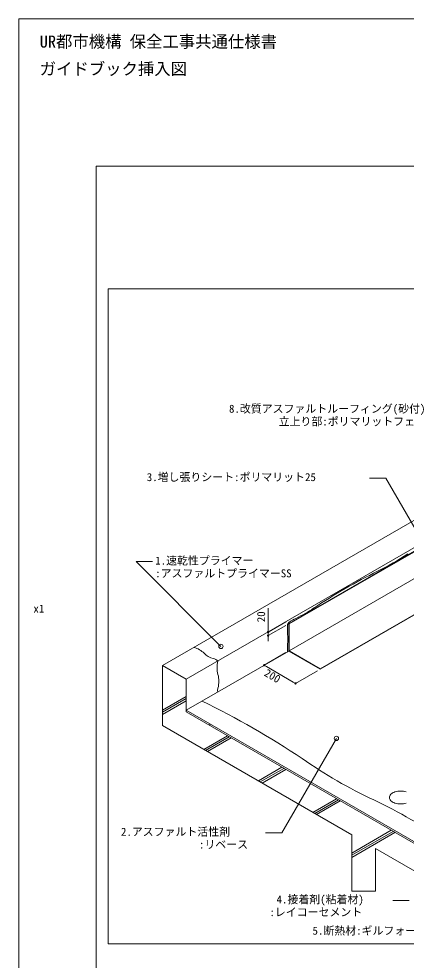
# Model space of a CAD drawing. Units: millimetres, scale not verified. Extents: x -1463 to 4837, y -4455 to 4455.
# Drawn here: x -1463 to 666, y -719 to 4455 of the extents above; entities that cross this region are included whole.
import ezdxf
from ezdxf.enums import TextEntityAlignment as Align

# ---------------------------------------------------------------- set-up
doc = ezdxf.new("R2010")
doc.units = ezdxf.units.MM
doc.header["$LTSCALE"] = 10
for name, color, linetype, lineweight in [('0-0_0', 7, 'Continuous', 18), ('0-1_WAKU', 7, 'Continuous', 18), ('0-3_KUTAI', 3, 'Continuous', 18), ('0-4_BOUSUI', 1, 'Continuous', 18), ('0-5_MOJI', 7, 'Continuous', 18), ('0-6_HATCH', 9, 'Continuous', 18), ('0-7_sunpo', 7, 'Continuous', 18), ('0-A_BOUSUI3', 6, 'Continuous', 18)]:
    doc.layers.add(name, color=color, linetype=linetype, lineweight=lineweight)
doc.styles.add('ＭＳ ゴシック', font='')
doc.styles.get('ＭＳ ゴシック').set_extended_font_data('MS Gothic')

msp = doc.modelspace()

# ---------------------------------------------------------------- linework, layer by layer
at = {"layer": '0-0_0'}
for p, q in [((-93.28, 1092.06), (-93.28, 1099.56)), ((-93.28, 1080.81), (-93.28, 1088.31)), ((-93.28, 1068.31), (-93.28, 1060.81)), ((-93.28, 1057.06), (-93.28, 1049.56)), ((-118.18, 903.93), (-111.68, 900.18)), ((-108.43, 898.31), (-101.94, 894.56)), ((51.78, 805.81), (45.29, 809.56)), ((61.52, 800.18), (55.03, 803.93)), ((366.48, -338.98), (496.39, -338.98))]:
    msp.add_line(p, q, dxfattribs=at)
for points in [[(-1463.25, -4455), (4836.75, -4455), (4836.75, 4455), (-1463.25, 4455)], [(-972.75, -630), (4427.25, -630), (4427.25, 2970), (-972.75, 2970)]]:
    msp.add_lwpolyline(points, close=True, dxfattribs=at)
for centre in [(-93.28, 1084.56), (-93.28, 1064.56), (-114.93, 902.06), (58.28, 802.06)]:
    msp.add_circle(centre, 3.75, dxfattribs=at)
at = {"layer": '0-1_WAKU'}
msp.add_lwpolyline([(-1037.25, 3645), (4491.75, 3645), (4491.75, -3825), (-1037.25, -3825)], close=True, dxfattribs=at)
at = {"layer": '0-3_KUTAI'}
msp.add_line((-542.84, 825), (1319.11, 1900), dxfattribs=at)
for points in [[(1665.52, -630), (-542.84, 645), (-542.84, 825), (-672.75, 900), (-672.75, 570), (366.48, -30), (366.48, -338.98)], [(496.39, -338.98), (496.39, -105), (1405.71, -630)]]:
    msp.add_lwpolyline(points, dxfattribs=at)
at = {"layer": '0-4_BOUSUI'}
for p, q in [((-672.75, 900), (1712.29, 2277)), ((20.07, 1130), (1319.11, 1880)), ((22.24, 1128.75), (1321.28, 1878.75)), ((22.24, 981.25), (1061.47, 1581.25)), ((193.28, 882.5), (1232.51, 1482.5)), ((193.28, 880), (1232.51, 1480)), ((20.07, 1130), (22.24, 1128.75)), ((20.07, 980), (20.07, 1130)), ((-542.84, 655), (20.07, 980)), ((193.28, 880), (193.28, 882.5)), ((-542.84, 655), (1682.84, -630)), ((-412.94, 570), (-412.94, 580))]:
    msp.add_line(p, q, dxfattribs=at)
for points in [[(193.28, 882.5), (22.24, 981.25), (22.24, 1128.75)], [(193.28, 880), (20.07, 980), (11.41, 975)]]:
    msp.add_lwpolyline(points, dxfattribs=at)
for centre, radius, start, end in [((-531.34, 883.84), 120.43, 44.07559, 74.69153), ((-368.64, 1041.37), 106.03, 224.07559, 255.92441), ((-408.11, 883.96), 56.26, 46.85185, 75.92441), ((-225.02, 890.26), 148.73, 166.49028, 195.23469), ((-505.04, 814), 141.48, 344.76531, 15.23469), ((-320.76, 763.45), 49.61, 164.36339, 189.80413), ((-2474.9, -3444.67), 4614.62, 56.16812, 64.05885), ((1634.57, 2602.49), 2696.98, 235.17327, 244.82673), ((632.77, 119.39), 90.8, 98.4225, 108.47645), ((634.79, 107.57), 102.79, 89.91198, 98.57049), ((634.87, 104.3), 106.06, 81.56327, 89.95426), ((637.2, 119.7), 90.47, 71.50548, 81.59557), ((-676.2, -2314.09), 2735.55, 55.17327, 64.82673), ((595.24, 174.9), 21.53, 155.18299, 179.73157), ((595.32, 175.12), 21.6, 180.31103, 204.77441), ((602.97, 171.14), 30.12, 133.82578, 154.85996), ((603.06, 178.93), 30.23, 205.17845, 226.13581), ((614.84, 190.97), 47.08, 225.95476, 240.48703), ((614.5, 159.49), 46.51, 119.4236, 134.13461), ((626.02, 139.53), 69.55, 108.45497, 119.61063), ((625.96, 210.34), 69.41, 240.37751, 251.5569), ((632.7, 230.3), 90.47, 251.50548, 261.59557), ((635.04, 245.71), 106.06, 261.56327, 269.95426), ((635.11, 242.43), 102.79, 269.91198, 278.57049), ((637.13, 230.61), 90.8, 278.4225, 288.47645)]:
    msp.add_arc(centre, radius, start, end, dxfattribs=at)
at = {"layer": '0-5_MOJI'}
for p, q in [((463.61, 1930.94), (553.61, 1930.94)), ((890.67, 1347.15), (553.61, 1930.94)), ((-728.55, 1471.89), (-818.55, 1471.89)), ((-352.41, 1005.75), (-818.55, 1471.89)), ((282.17, 499.95), (-17.2, -18.57)), ((-107.2, -18.57), (-17.2, -18.57)), ((592.05, -390.37), (682.05, -390.37))]:
    msp.add_line(p, q, dxfattribs=at)
for centre in [(-352.41, 1005.75), (282.17, 499.95)]:
    msp.add_circle(centre, 12, dxfattribs=at)
at = {"layer": '0-6_HATCH'}
for p, q in [((-672.75, 655.28), (-542.84, 730.28)), ((-672.75, 643.44), (-542.84, 718.44)), ((-672.75, 631.61), (-542.84, 706.61)), ((-446.6, 439.44), (-316.7, 514.44)), ((-436.35, 433.52), (-306.45, 508.52)), ((-426.1, 427.6), (-296.19, 502.6)), ((-146.6, 266.23), (-16.7, 341.23)), ((-136.35, 260.31), (-6.45, 335.31)), ((-126.1, 254.39), (3.81, 329.39)), ((153.4, 93.03), (283.3, 168.03)), ((163.65, 87.11), (293.55, 162.11)), ((173.9, 81.19), (303.81, 156.19)), ((366.48, -130.36), (583.3, -5.18)), ((366.48, -142.2), (593.55, -11.1)), ((366.48, -154.04), (603.81, -17.02))]:
    msp.add_line(p, q, dxfattribs=at)
at = {"layer": '0-7_sunpo'}
for p, q in [((5.07, 1141.34), (-93.28, 1084.56)), ((5.07, 1121.34), (-93.28, 1064.56)), ((-93.28, 1099.56), (-93.28, 1114.56)), ((-93.28, 1084.56), (-93.28, 1064.56)), ((-93.28, 1049.56), (-93.28, 1034.56)), ((5.07, 971.34), (-114.93, 902.06)), ((-101.94, 894.56), (45.29, 809.56)), ((178.28, 871.34), (58.28, 802.06))]:
    msp.add_line(p, q, dxfattribs=at)
msp.add_lwpolyline([(-93.28, 1216.33), (-93.28, 1084.56), (-93.28, 1064.56)], dxfattribs=at)
at = {"layer": '0-A_BOUSUI3'}
for centre, radius, start, end in [((-137.66, 2731.43), 1463.23, 296.22672, 303.77328), ((1867.03, -1337.86), 3073.07, 116.22672, 123.77328), ((-322.01, 1935.4), 864.71, 296.22672, 303.77328), ((210.87, 853.72), 341.1, 116.22672, 123.77328), ((417.36, 1098.66), 403.93, 176.22672, 183.77328), ((29.97, 1124.21), 15.69, 123.77328, 176.22672), ((-394.22, 1045.14), 409.42, 356.22672, 3.77328), ((404.91, 992.44), 391.44, 176.22672, 182.35135)]:
    msp.add_arc(centre, radius, start, end, dxfattribs=at)

# ---------------------------------------------------------------- texts
at = {"layer": '0-0_0', "style": 'ＭＳ ゴシック'}
msp.add_text('x1', height=43.99, dxfattribs=at).set_placement((-1383.24, 1177.95), align=Align.BOTTOM_LEFT)
at = {"layer": '0-5_MOJI', "style": 'ＭＳ ゴシック'}
for s, height, p in [('UR都市機構 保全工事共通仕様書', 65.98, (-1348.6, 4277.26)), ('ガイドブック挿入図', 65.98, (-1348.6, 4127.26)), ('8.改質アスファルトルーフィング(砂付)', 43.99, (-308, 2276.78)), ('立上り部:ポリマリットフェース', 43.99, (-35.11, 2206.78)), ('3.増し張りシート:ポリマリット25', 43.99, (-759.92, 1900.94)), ('1.速乾性プライマー', 43.99, (-713.55, 1441.89)), (':アスファルトプライマーSS', 43.99, (-713.55, 1371.89)), ('2.アスファルト活性剤', 43.99, (-901.89, -48.57)), (':リベース', 43.99, (-473.06, -118.57)), ('4.接着剤(粘着材)', 43.99, (-46.7, -420.37)), (':レイコーセメント', 43.99, (-85.69, -490.37)), ('5.断熱材:ギルフォーム', 43.99, (151.02, -592.12))]:
    msp.add_text(s, height=height, dxfattribs=at).set_placement(p, align=Align.BOTTOM_LEFT)
at = {"layer": '0-7_sunpo', "style": 'ＭＳ ゴシック'}
for s, rotation, p in [('20', 90, (-96.28, 1138.41)), ('200', 330, (-125.58, 835.46))]:
    msp.add_text(s, height=43.99, rotation=rotation, dxfattribs=at).set_placement(p, align=Align.BOTTOM_LEFT)

doc.saveas('drawing.dxf')
